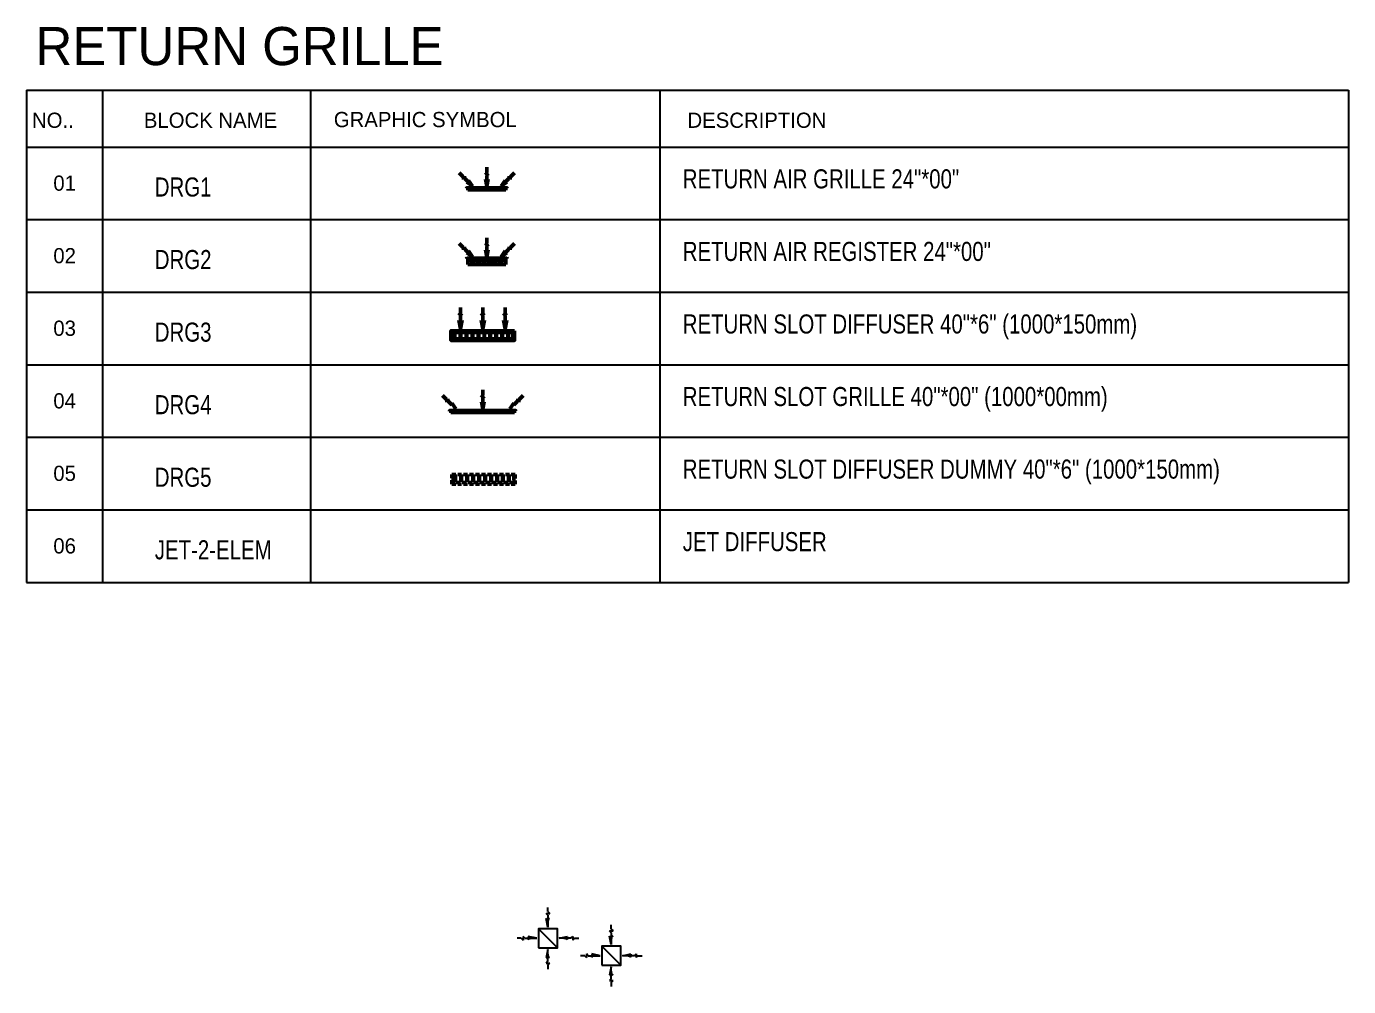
# Model space of a CAD drawing. Header units: millimetres. Extents: x -21221 to 1625077, y -149981 to 356550.
# Drawn here: x 757554 to 778352, y 236817 to 251918 of the extents above; entities that cross this region are included whole.
import ezdxf
from ezdxf.enums import TextEntityAlignment as Align

# ---------------------------------------------------------------- set-up
doc = ezdxf.new("R2010")
doc.units = ezdxf.units.MM
doc.header["$LTSCALE"] = 1000
doc.header["$MEASUREMENT"] = 0
doc.linetypes.add('HIDDEN', pattern=[0.375, 0.25, -0.125])
doc.layers.get('0').update_dxf_attribs({"linetype": 'CONTINUOUS'})
for name, color, linetype in [('4-TEXT-HVAC', 4, 'CONTINUOUS'), ('40-REFERENCE-DRAWINGS-0-35', 40, 'CONTINUOUS'), ('43-REFERENCE-0-33', 43, 'CONTINUOUS'), ('70-FRAM-DETAIL-0-45', 70, 'CONTINUOUS')]:
    doc.layers.add(name, color=color, linetype=linetype)
doc.layers.add('6-RETURN-DUCT', color=6, linetype='CONTINUOUS', lineweight=50)
doc.styles.add('STENCIL', font='stencil.shx')
doc.styles.add('style2', font='stencil.shx')

# ---------------------------------------------------------------- blocks, each defined once
blk = doc.blocks.new('DRG5')
at = {"color": 13, "linetype": 'HIDDEN', "ltscale": 0.25}
for p, q in [((-475, -62.5), (475, -62.5)), ((-475, -87.5), (475, -87.5))]:
    blk.add_line(p, q, dxfattribs=at)
at = {"color": 12, "linetype": 'HIDDEN', "ltscale": 0.25}
blk.add_lwpolyline([(500, 0), (500, -150), (-500, -150), (-500, 0)], close=True, dxfattribs=at)
at = {"color": 13, "linetype": 'HIDDEN', "ltscale": 0.25}
blk.add_lwpolyline([(475, -25), (475, -125), (-475, -125), (-475, -25)], close=True, dxfattribs=at)
blk = doc.blocks.new('DRG4')
for points in [[(-425, 59), (-517, 121), (-487, 121), (-487, 151)], [(0, 59), (-21, 168), (0, 147), (21, 168)], [(425, 59), (517, 121), (487, 121), (487, 151)]]:
    blk.add_hatch(color=13).paths.add_polyline_path(points)
at = {"color": 13}
for p, q in [((-576, 210), (-635, 269)), ((-559, 226), (-592, 193)), ((23, 272), (-23, 272)), ((23, 222), (-23, 272)), ((23, 222), (-23, 222)), ((0, 272), (0, 356)), ((0, 147), (0, 222)), ((559, 226), (592, 193)), ((576, 210), (635, 269)), ((-524, 191), (-592, 193)), ((-524, 191), (-557, 158)), ((-487, 121), (-540, 174)), ((-425, 59), (-487, 151)), ((-487, 121), (-487, 151)), ((0, 59), (-21, 168)), ((0, 147), (-21, 168)), ((0, 59), (21, 168)), ((0, 147), (21, 168)), ((425, 59), (487, 151)), ((487, 121), (540, 174)), ((487, 121), (487, 151)), ((524, 191), (592, 193)), ((524, 191), (557, 158))]:
    blk.add_line(p, q, dxfattribs=at)
at = {"color": 12}
for p, q in [((-525, 25), (525, 25)), ((-525, 25), (-525, 25)), ((-515, 35), (515, 35)), ((-500, 0), (-500, 25)), ((-500, 0), (500, 0)), ((500, 0), (500, 25)), ((525, 25), (525, 25))]:
    blk.add_line(p, q, dxfattribs=at)
for centre, start, end in [((-515, 25), 90, 180), ((515, 25), 0, 90)]:
    blk.add_arc(centre, 10, start, end, dxfattribs=at)
blk = doc.blocks.new('DRG3')
for points in [[(-352, 180), (-378, 317), (-352, 290), (-325, 317)], [(0, 180), (26, 317), (0, 290), (-26, 317)], [(352, 180), (378, 317), (352, 290), (325, 317)]]:
    blk.add_hatch(color=13).paths.add_polyline_path(points)
at = {"color": 13}
for p, q in [((-328, 434), (-375, 434)), ((-328, 384), (-375, 434)), ((-352, 434), (-352, 518)), ((-23, 434), (23, 434)), ((-23, 384), (23, 434)), ((0, 434), (0, 518)), ((328, 434), (375, 434)), ((328, 384), (375, 434)), ((352, 434), (352, 518)), ((-352, 180), (-378, 317)), ((-352, 290), (-378, 317)), ((-328, 384), (-375, 384)), ((-352, 290), (-352, 384)), ((-352, 180), (-325, 317)), ((-352, 290), (-325, 317)), ((0, 180), (-26, 317)), ((0, 290), (-26, 317)), ((-23, 384), (23, 384)), ((0, 290), (0, 384)), ((0, 180), (26, 317)), ((0, 290), (26, 317)), ((352, 180), (325, 317)), ((352, 290), (325, 317)), ((328, 384), (375, 384)), ((352, 290), (352, 384)), ((352, 180), (378, 317)), ((352, 290), (378, 317))]:
    blk.add_line(p, q, dxfattribs=at)
at = {"color": 13, "linetype": 'HIDDEN', "ltscale": 0.25}
for p, q in [((-475, 88), (475, 88)), ((-475, 62), (475, 62))]:
    blk.add_line(p, q, dxfattribs=at)
at = {"color": 12}
blk.add_lwpolyline([(500, 150), (500, 0), (-500, 0), (-500, 150)], close=True, dxfattribs=at)
at = {"color": 13}
blk.add_lwpolyline([(475, 125), (475, 25), (-475, 25), (-475, 125)], close=True, dxfattribs=at)
blk = doc.blocks.new('DRG2')
for points in [[(-225, 124), (-317, 186), (-287, 186), (-287, 216)], [(0, 124), (-21, 233), (0, 212), (21, 233)], [(225, 124), (317, 186), (287, 186), (287, 216)]]:
    blk.add_hatch(color=13).paths.add_polyline_path(points)
at = {"color": 13}
for p, q in [((0, 337), (0, 421)), ((-376, 275), (-435, 334)), ((-359, 291), (-392, 258)), ((-324, 256), (-392, 258)), ((-324, 256), (-357, 223)), ((-287, 186), (-340, 239)), ((-225, 124), (-287, 216)), ((-287, 186), (-287, 216)), ((23, 337), (-23, 337)), ((23, 287), (-23, 337)), ((23, 287), (-23, 287)), ((0, 124), (-21, 233)), ((0, 212), (-21, 233)), ((0, 212), (0, 287)), ((0, 124), (21, 233)), ((0, 212), (21, 233)), ((225, 124), (287, 216)), ((287, 186), (340, 239)), ((287, 186), (287, 216)), ((324, 256), (392, 258)), ((324, 256), (357, 223)), ((359, 291), (392, 258)), ((376, 275), (435, 334)), ((-225, 124), (-317, 186)), ((-287, 186), (-317, 186)), ((-300, 65), (300, 65)), ((-250, 61), (-194, 6)), ((-105, 61), (-161, 6)), ((-71, 61), (-15, 6)), ((76, 61), (20, 6)), ((101, 61), (157, 6)), ((245, 61), (189, 6)), ((225, 124), (317, 186)), ((287, 186), (317, 186))]:
    blk.add_line(p, q, dxfattribs=at)
at = {"color": 12}
for p, q in [((-325, 90), (325, 90)), ((-325, 90), (-325, 90)), ((-315, 100), (315, 100)), ((-300, 0), (-300, 90)), ((-300, 0), (300, 0)), ((300, 0), (300, 90)), ((325, 90), (325, 90))]:
    blk.add_line(p, q, dxfattribs=at)
for centre, start, end in [((-315, 90), 90, 180), ((315, 90), 0, 90)]:
    blk.add_arc(centre, 10, start, end, dxfattribs=at)
at = {"color": 13}
for centre, start, end in [((-222, 34), 0, 180), ((-222, 34), 180, 0), ((-133, 34), 0, 180), ((-133, 34), 180, 0), ((-43, 34), 0, 180), ((-43, 34), 180, 0), ((48, 34), 0, 180), ((48, 34), 180, 0), ((129, 34), 0, 180), ((129, 34), 180, 0), ((217, 34), 0, 180), ((217, 34), 180, 0)]:
    blk.add_arc(centre, 2.95, start, end, dxfattribs=at)
blk = doc.blocks.new('DRG1')
for points in [[(-225, 59), (-317, 121), (-287, 121), (-287, 151)], [(0, 59), (-21, 168), (0, 147), (21, 168)], [(225, 59), (317, 121), (287, 121), (287, 151)]]:
    blk.add_hatch(color=13).paths.add_polyline_path(points)
at = {"color": 13}
for p, q in [((-376, 210), (-435, 269)), ((-359, 226), (-392, 193)), ((23, 272), (-23, 272)), ((23, 222), (-23, 272)), ((23, 222), (-23, 222)), ((0, 272), (0, 356)), ((0, 147), (0, 222)), ((359, 226), (392, 193)), ((376, 210), (435, 269)), ((-324, 191), (-392, 193)), ((-324, 191), (-357, 158)), ((-287, 121), (-340, 174)), ((-225, 59), (-317, 121)), ((-287, 121), (-317, 121)), ((-225, 59), (-287, 151)), ((-287, 121), (-287, 151)), ((0, 59), (-21, 168)), ((0, 147), (-21, 168)), ((0, 59), (21, 168)), ((0, 147), (21, 168)), ((225, 59), (287, 151)), ((225, 59), (317, 121)), ((287, 121), (340, 174)), ((287, 121), (287, 151)), ((287, 121), (317, 121)), ((324, 191), (392, 193)), ((324, 191), (357, 158))]:
    blk.add_line(p, q, dxfattribs=at)
at = {"color": 12}
for p, q in [((-325, 25), (325, 25)), ((-325, 25), (-325, 25)), ((-315, 35), (315, 35)), ((-300, 0), (300, 0)), ((325, 25), (325, 25))]:
    blk.add_line(p, q, dxfattribs=at)
at = {"color": 12, "ltscale": 6}
for p, q in [((-300, 0), (-300, 25)), ((300, 0), (300, 25))]:
    blk.add_line(p, q, dxfattribs=at)
at = {"color": 12}
for centre, start, end in [((-315, 25), 90, 180), ((315, 25), 0, 90)]:
    blk.add_arc(centre, 10, start, end, dxfattribs=at)
blk = doc.blocks.new('016')
at = {"color": 13}
for p, q in [((0, 419), (0, 485)), ((0, 419), (29, 390)), ((0, 362), (-29, 390)), ((-29, 390), (29, 390)), ((-27, 308), (0, 297)), ((0, 175), (-27, 308)), ((0, 362), (0, 175)), ((27, 308), (0, 297)), ((-362, 0), (-390, 29)), ((-390, 29), (-390, -29)), ((-362, 0), (-175, 0)), ((-308, 27), (-297, 0)), ((-175, 0), (-308, 27)), ((-308, -27), (-297, 0)), ((175, 0), (308, 27)), ((362, 0), (175, 0)), ((308, 27), (297, 0)), ((308, -27), (297, 0)), ((362, 0), (390, 29)), ((390, 29), (390, -29)), ((-419, 0), (-485, 0)), ((-419, 0), (-390, -29)), ((0, -175), (-27, -308)), ((0, -362), (0, -175)), ((419, 0), (390, -29)), ((419, 0), (485, 0)), ((0, -362), (-29, -390)), ((-29, -390), (29, -390)), ((-27, -308), (0, -297)), ((27, -308), (0, -297)), ((0, -419), (29, -390)), ((0, -419), (0, -485))]:
    blk.add_line(p, q, dxfattribs=at)
at = {"color": 12}
for p in [(-150, 150), (-150, -150)]:
    blk.add_line(p, (150, -150), dxfattribs=at)
blk.add_lwpolyline([(-150, -150), (150, -150), (150, 150), (-150, 150)], close=True, dxfattribs=at)
at = {"color": 13}
for points in [[(-27, 308), (0, 297), (0, 175)], [(27, 308), (0, 297), (0, 175)], [(-308, 27), (-297, 0), (-175, 0)], [(-308, -27), (-297, 0), (-175, 0)], [(308, 27), (297, 0), (175, 0)], [(308, -27), (297, 0), (175, 0)], [(-27, -308), (0, -297), (0, -175)], [(27, -308), (0, -297), (0, -175)]]:
    blk.add_solid(points, dxfattribs=at)

msp = doc.modelspace()

# ---------------------------------------------------------------- linework, layer by layer
at = {"layer": '70-FRAM-DETAIL-0-45'}
for p, q in [((757554.3, 250916), (757554.3, 243173.7)), ((757554.3, 250916), (778352.1, 250916)), ((758749.6, 250916), (758749.6, 243173.7)), ((762028.7, 243173.7), (762028.7, 250916)), ((767522.5, 243173.7), (767522.5, 250916)), ((778352.1, 250916), (778352.1, 243173.7)), ((757554.3, 250021.2), (778352.1, 250021.2)), ((757554.3, 243173.7), (778352.1, 243173.7))]:
    msp.add_line(p, q, dxfattribs=at)
at = {"layer": '70-FRAM-DETAIL-0-45', "color": 9}
for p, q in [((757554.3, 248880), (778352.1, 248880)), ((757554.3, 247738.7), (778352.1, 247738.7)), ((757554.3, 246597.4), (778352.1, 246597.4)), ((757554.3, 245456.2), (778352.1, 245456.2)), ((757554.3, 244314.9), (778352.1, 244314.9))]:
    msp.add_line(p, q, dxfattribs=at)

# ---------------------------------------------------------------- block references
for p in [(765756.9, 237576.9), (766755, 237301.9)]:
    msp.add_blockref('016', p)
at = {"layer": '6-RETURN-DUCT'}
for name, p in [('DRG1', (764796.4, 249346.1)), ('DRG2', (764796.4, 248171.5)), ('DRG3', (764732.2, 246980.8)), ('DRG4', (764732.2, 245844)), ('DRG5', (764744.3, 244868.7))]:
    msp.add_blockref(name, p, dxfattribs=at)

# ---------------------------------------------------------------- texts
at = {"layer": '4-TEXT-HVAC', "color": 4, "style": 'style2', "width": 0.8}
for s, p in [('RETURN AIR GRILLE 24"*00"', (767878.8, 249370.8)), ('DRG1', (759573.5, 249242.5)), ('RETURN AIR REGISTER 24"*00"', (767878.8, 248229.5)), ('DRG2', (759573.5, 248101.3)), ('RETURN SLOT DIFFUSER 40"*6" (1000*150mm)', (767878.8, 247088.3)), ('DRG3', (759573.5, 246960)), ('RETURN SLOT GRILLE 40"*00" (1000*00mm)', (767878.8, 245947)), ('DRG4', (759573.5, 245818.7)), ('RETURN SLOT DIFFUSER DUMMY 40"*6" (1000*150mm)', (767878.8, 244805.7)), ('DRG5', (759573.5, 244677.5)), ('JET DIFFUSER', (767878.8, 243664.5)), ('JET-2-ELEM', (759573.5, 243536.2))]:
    msp.add_text(s, height=300, dxfattribs=at).set_placement(p)
at = {"layer": '40-REFERENCE-DRAWINGS-0-35', "lineweight": 35, "style": 'STENCIL'}
msp.add_text('RETURN GRILLE', height=600, dxfattribs=at).set_placement((757696.7, 251309))
for s, height, p in [('NO..', 239.06, (757970.1, 250442.8)), ('BLOCK NAME', 239.06, (760449.4, 250442.8)), ('GRAPHIC SYMBOL', 239.062, (763828.6, 250453.6)), ('DESCRIPTION', 239.062, (769045.4, 250442.8))]:
    msp.add_text(s, height=height, dxfattribs=at).set_placement(p, align=Align.MIDDLE)
at = {"layer": '43-REFERENCE-0-33', "color": 4, "style": 'STENCIL'}
for s, p in [('01', (758155.1, 249453.9)), ('02', (758155.1, 248312.7)), ('03', (758155.1, 247171.4)), ('04', (758155.1, 246030.1)), ('05', (758155.1, 244888.9)), ('06', (758155.1, 243747.6))]:
    msp.add_text(s, height=239.06, dxfattribs=at).set_placement(p, align=Align.MIDDLE)

doc.saveas('drawing.dxf')
